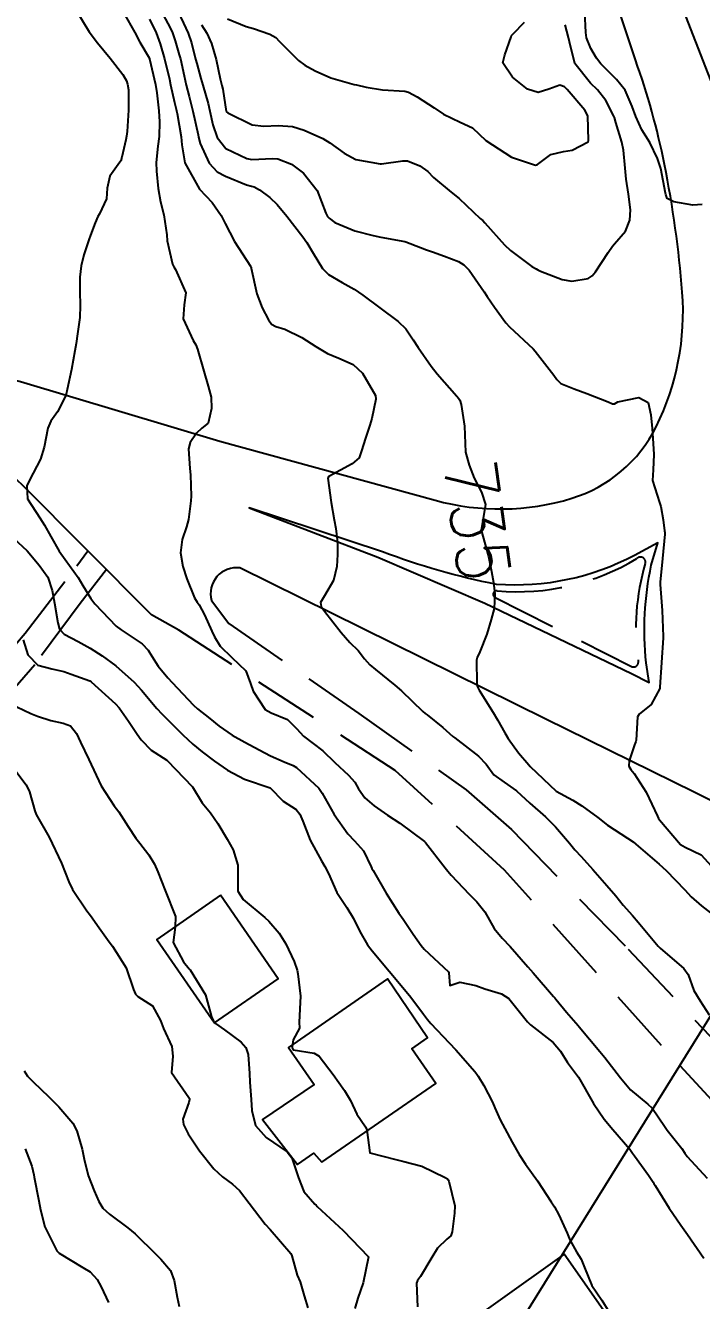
# Model space of a CAD drawing. Header units: metres. Extents: x 298520 to 308411, y 7433745 to 7450750.
# Drawn here: x 298982.3 to 299034.4, y 7449482.1 to 7449580.2 of the extents above; entities that cross this region are included whole.
import ezdxf
from ezdxf.enums import TextEntityAlignment as Align

# ---------------------------------------------------------------- set-up
doc = ezdxf.new("R2010")
doc.units = ezdxf.units.M
doc.header["$LTSCALE"] = 10
doc.linetypes.add('CONTINUO', pattern=[0])
doc.linetypes.add('DASHED', pattern=[0.75, 0.5, -0.25])
for name, color, linetype in [('Canteiro', 45, 'DASHED'), ('Cotas', 45, 'Continuous'), ('Curvas de Nivel 1m', 11, 'Continuous'), ('Curvas de Nivel 5m', 15, 'Continuous'), ('Edificações', 30, 'Continuous'), ('TEXTO', 45, 'Continuous'), ('Vias Primárias', 230, 'Continuous'), ('Vias Secundárias', 230, 'DASHED')]:
    doc.layers.add(name, color=color, linetype=linetype)
doc.styles.add('Style-STANDARD', font='STANDARD.shx')

msp = doc.modelspace()

# ---------------------------------------------------------------- linework, layer by layer
at = {"layer": 'Canteiro'}
msp.add_lwpolyline([(299029.396, 7449539.181, -0.158228), (299018.641, 7449536.696, 0.792768), (299018.435, 7449536.216), (299028.973, 7449530.879, 0.609125), (299029.509, 7449531.264, -0.108971), (299030.046, 7449538.808, 0.789729), (299029.396, 7449539.181, 1.559786)], format="xyb", dxfattribs=at)
at = {"layer": 'Curvas de Nivel 1m', "flags": 128}
for points, elevation in [([(298986.202, 7449581.413), (298987.236, 7449579.716), (298987.855, 7449578.88), (298988.852, 7449577.7), (298989.83, 7449576.427), (298990.088, 7449575.948), (298990.182, 7449575.685), (298990.255, 7449575.245), (298990.263, 7449573.683), (298990.145, 7449572.053), (298990.094, 7449571.685), (298990.037, 7449571.418), (298989.749, 7449570.082), (298989.656, 7449569.78), (298989.598, 7449569.691), (298988.827, 7449568.604), (298988.624, 7449567.701), (298988.553, 7449566.863), (298988.032, 7449565.707), (298987.905, 7449565.503), (298987.693, 7449565.027), (298987.33, 7449564.062), (298987.209, 7449563.715), (298986.817, 7449562.563), (298986.6, 7449561.721), (298986.517, 7449560.844), (298986.518, 7449559.727), (298986.54, 7449558.654), (298986.51, 7449557.726), (298986.336, 7449556.475), (298986.22, 7449555.73), (298986.135, 7449555.171), (298985.867, 7449553.735), (298985.537, 7449552.194), (298985.452, 7449551.823), (298985.43, 7449551.741), (298984.799, 7449550.469), (298984.274, 7449549.752), (298984.032, 7449549.228), (298983.768, 7449547.757), (298983.474, 7449546.828), (298982.912, 7449545.766), (298982.414, 7449544.805), (298982.488, 7449543.769), (298983.419, 7449542.32), (298983.793, 7449541.756), (298984.267, 7449540.889), (298984.928, 7449539.745), (298985.384, 7449539.114), (298986.371, 7449537.725), (298986.751, 7449537.113), (298987.347, 7449536.12), (298987.655, 7449535.707), (298989.317, 7449533.983), (298989.693, 7449533.686), (298991.302, 7449532.627), (298991.773, 7449532.138), (298992.052, 7449531.659), (298992.537, 7449530.903), (298993.277, 7449530.015), (298993.617, 7449529.637), (298995.247, 7449527.903), (298995.574, 7449527.615), (298996.513, 7449526.878), (298997.23, 7449526.274), (298998.239, 7449525.58), (298999.218, 7449525.045), (299000.307, 7449524.458), (299001.2, 7449523.996), (299002.248, 7449523.534), (299002.931, 7449523.264), (299003.189, 7449523.103), (299004.897, 7449521.503), (299005.169, 7449521.132), (299006.095, 7449519.491), (299007.131, 7449518.006), (299007.662, 7449517.472), (299008.353, 7449516.7), (299008.938, 7449515.452), (299008.991, 7449515.341), (299009.1, 7449515.175), (299010.105, 7449513.44), (299011.06, 7449511.887), (299011.397, 7449511.427), (299012.182, 7449510.278), (299012.783, 7449509.412), (299013.029, 7449509.123), (299014.885, 7449507.382), (299014.916, 7449507.295), (299014.992, 7449506.338), (299015.778, 7449506.59), (299016.993, 7449506.328), (299017.703, 7449506.062), (299018.987, 7449505.698), (299019.538, 7449505.324), (299020.965, 7449503.541), (299021.202, 7449503.308), (299022.943, 7449501.93), (299023.518, 7449501.281), (299024.05, 7449500.399), (299024.913, 7449499.26), (299026.063, 7449497.248), (299026.871, 7449496.051), (299027.539, 7449495.233), (299028.848, 7449493.721), (299029.064, 7449493.435), (299029.22, 7449493.214), (299030.301, 7449491.718), (299030.655, 7449491.192), (299030.716, 7449491.095), (299030.81, 7449490.937), (299031.888, 7449489.179), (299032.774, 7449487.889), (299033.299, 7449487.165), (299034.558, 7449485.339)], 738), ([(298993.937, 7449581.594), (298994.845, 7449579.625), (298995.11, 7449578.875), (298995.426, 7449577.616), (298995.509, 7449577.284), (298995.821, 7449576.119), (298995.975, 7449575.608), (298996.386, 7449574.199), (298996.517, 7449573.609), (298996.736, 7449572.559), (298997.081, 7449571.6), (298997.76, 7449570.751), (298999.358, 7449569.965), (298999.748, 7449569.905), (299001.33, 7449569.966), (299001.749, 7449569.94), (299002.797, 7449569.529), (299003.736, 7449568.84), (299004.775, 7449567.509), (299005.455, 7449565.753), (299005.581, 7449565.501), (299005.701, 7449565.369), (299006.137, 7449565.053), (299007.687, 7449564.41), (299009.104, 7449564.033), (299009.68, 7449563.913), (299011.532, 7449563.575), (299011.674, 7449563.533), (299011.748, 7449563.503), (299011.94, 7449563.426), (299013.209, 7449562.948), (299013.667, 7449562.785), (299014.596, 7449562.458), (299015.659, 7449562.038), (299016.069, 7449561.785), (299016.482, 7449561.368), (299017.628, 7449559.701), (299017.864, 7449559.348), (299018.432, 7449558.525), (299019.298, 7449557.333), (299019.6, 7449557.006), (299021.423, 7449555.312), (299021.58, 7449555.137), (299023.014, 7449553.288), (299023.238, 7449552.973), (299023.547, 7449552.667), (299024.579, 7449552.234), (299025.539, 7449551.896), (299027.19, 7449551.243), (299027.531, 7449551.099), (299027.666, 7449551.103), (299027.944, 7449551.234), (299029.537, 7449551.57), (299030.273, 7449551.203), (299030.484, 7449550.235), (299030.575, 7449549.199), (299030.646, 7449548.044), (299030.693, 7449547.198), (299030.657, 7449546.013), (299030.61, 7449545.199), (299031.129, 7449543.502), (299031.24, 7449543.192), (299031.423, 7449542.155), (299031.538, 7449541.312), (299031.547, 7449541.189), (299031.539, 7449541.061), (299031.383, 7449539.19), (299031.184, 7449537.373), (299031.189, 7449537.192), (299031.343, 7449535.19), (299031.423, 7449533.189), (299031.423, 7449533.078), (299031.293, 7449531.19), (299031.177, 7449529.278), (299031.16, 7449529.191), (299030.491, 7449527.961), (299029.582, 7449527.207), (299029.447, 7449527.002), (299029.341, 7449525.209), (299029.319, 7449525.112), (299029.218, 7449524.854), (299028.807, 7449523.608), (299028.781, 7449523.216), (299028.93, 7449522.953), (299029.187, 7449522.652), (299030.11, 7449521.201), (299030.976, 7449519.371), (299031.061, 7449519.191), (299031.151, 7449519.077), (299032.767, 7449517.174), (299033.121, 7449516.975), (299034.358, 7449516.394), (299035.107, 7449515.541)], 734), ([(298989.885, 7449581.165), (298990.736, 7449579.677), (298991.119, 7449578.935), (298991.843, 7449577.712), (298991.865, 7449577.66), (298991.871, 7449577.631), (298992.331, 7449575.655), (298992.439, 7449575.028), (298992.58, 7449573.652), (298992.645, 7449572.79), (298992.613, 7449571.652), (298992.506, 7449570.908), (298992.38, 7449569.654), (298992.399, 7449568.991), (298992.526, 7449567.652), (298992.723, 7449566.639), (298992.986, 7449565.647), (298993.218, 7449564.106), (298993.243, 7449563.644), (298993.655, 7449561.84), (298993.742, 7449561.639), (298993.865, 7449561.422), (298994.657, 7449559.63), (298994.542, 7449558.702), (298994.473, 7449557.631), (298995.235, 7449555.975), (298995.45, 7449555.621), (298995.578, 7449555.308), (298996.048, 7449553.613), (298996.39, 7449552.456), (298996.616, 7449551.604), (298996.644, 7449550.723), (298996.382, 7449549.607), (298995.912, 7449549.209), (298995.501, 7449548.834), (298995.011, 7449548.104), (298994.878, 7449547.626), (298994.988, 7449546.105), (298995.027, 7449545.624), (298995.079, 7449543.983), (298995.063, 7449543.624), (298994.866, 7449542.178), (298994.724, 7449541.627), (298994.387, 7449540.646), (298994.253, 7449539.631), (298994.437, 7449538.569), (298994.753, 7449537.626), (298995.348, 7449536.159), (298995.546, 7449535.818), (298995.696, 7449535.615), (298996.1, 7449534.84), (298996.664, 7449533.6), (298996.883, 7449533.17), (298997.301, 7449532.447), (298998.221, 7449531.581), (298999.283, 7449530.544), (298999.647, 7449529.566), (298999.851, 7449528.977), (299000.774, 7449527.555), (299001.241, 7449527.323), (299002.498, 7449526.794), (299003.228, 7449526.069), (299003.736, 7449525.515), (299005.206, 7449524.386), (299006.143, 7449523.49), (299007.183, 7449522.514), (299007.687, 7449521.982), (299007.967, 7449521.468), (299008.462, 7449520.757), (299009.16, 7449520.147), (299010.209, 7449519.439), (299011.144, 7449518.809), (299013.04, 7449517.401), (299013.088, 7449517.366), (299013.122, 7449517.33), (299014.635, 7449515.385), (299014.836, 7449515.12), (299015.097, 7449514.83), (299016.496, 7449513.366), (299017.067, 7449512.762), (299017.701, 7449511.992), (299018.054, 7449511.345), (299018.419, 7449510.711), (299019.039, 7449509.978), (299019.641, 7449509.324), (299021.01, 7449507.767), (299021.412, 7449507.306), (299022.985, 7449505.491), (299023.082, 7449505.387), (299023.16, 7449505.287), (299023.972, 7449504.274), (299024.866, 7449503.261), (299024.961, 7449503.154), (299026.557, 7449501.244), (299026.928, 7449500.784), (299028.129, 7449499.228), (299028.899, 7449498.293), (299030.249, 7449497.2), (299030.577, 7449496.892), (299030.875, 7449496.444), (299031.743, 7449495.181), (299032.849, 7449493.793), (299033.091, 7449493.411), (299033.27, 7449493.164), (299034.818, 7449491.492)], 737), ([(298991.878, 7449580.694), (298992.392, 7449579.655), (298992.7, 7449578.806), (298993.028, 7449577.648), (298993.399, 7449576.073), (298993.495, 7449575.643), (298993.803, 7449574.283), (298993.926, 7449573.77), (298993.956, 7449573.638), (298994, 7449573.428), (298994.314, 7449571.635), (298994.366, 7449571.032), (298994.592, 7449569.632), (298995.723, 7449567.62), (298996.685, 7449566.577), (298997.379, 7449565.595), (298997.694, 7449564.966), (298998.404, 7449563.583), (298999.654, 7449561.689), (298999.688, 7449561.605), (298999.694, 7449561.569), (298999.7, 7449561.521), (299000.13, 7449559.562), (299000.54, 7449558.484), (299001.025, 7449557.549), (299001.269, 7449557.214), (299001.598, 7449557.051), (299002.298, 7449556.831), (299003.59, 7449556.203), (299004.688, 7449555.509), (299005.575, 7449554.974), (299006.443, 7449554.614), (299007.563, 7449554.126), (299008.276, 7449553.463), (299009.261, 7449551.727), (299009.307, 7449551.452), (299008.995, 7449549.971), (299008.849, 7449549.457), (299008.498, 7449548.455), (299008.197, 7449547.463), (299008.003, 7449546.94), (299007.473, 7449546.464), (299005.67, 7449545.497), (299005.595, 7449545.363), (299005.867, 7449543.493), (299006.085, 7449542.156), (299006.218, 7449541.488), (299006.337, 7449540.421), (299006.339, 7449539.486), (299006.299, 7449538.567), (299006.035, 7449537.49), (299005.351, 7449536.31), (299005.038, 7449535.811), (299005.086, 7449535.503), (299005.337, 7449535.139), (299006.622, 7449533.487), (299007.305, 7449532.735), (299007.931, 7449532.103), (299008.419, 7449531.463), (299008.833, 7449531.002), (299009.285, 7449530.636), (299010.768, 7449529.435), (299011.266, 7449528.998), (299012.911, 7449527.405), (299013.092, 7449527.253), (299013.24, 7449527.148), (299014.448, 7449526.171), (299015.224, 7449525.495), (299015.369, 7449525.379), (299017.202, 7449523.979), (299017.784, 7449523.351), (299018.388, 7449522.545), (299019.179, 7449521.976), (299020.127, 7449521.32), (299021.163, 7449520.365), (299022.35, 7449519.298), (299023.142, 7449518.532), (299024.214, 7449517.274), (299024.616, 7449516.766), (299025.113, 7449516.243), (299026.014, 7449515.251), (299027.085, 7449514.024), (299027.767, 7449513.23), (299028.346, 7449512.501), (299029.058, 7449511.718), (299029.494, 7449511.206), (299031.035, 7449509.361), (299031.203, 7449509.188), (299033.01, 7449507.623), (299033.354, 7449507.165), (299033.773, 7449505.94), (299034.284, 7449505.15), (299034.967, 7449504.062)], 736), ([(298997.88, 7449580.716), (298999.316, 7449580.131), (298999.869, 7449579.988), (299001.127, 7449579.551), (299001.588, 7449579.272), (299001.858, 7449579.005), (299003.347, 7449577.525), (299003.837, 7449577.149), (299004.636, 7449576.706), (299005.823, 7449576.184), (299007.628, 7449575.66), (299007.815, 7449575.63), (299008.553, 7449575.463), (299009.811, 7449575.258), (299011.533, 7449575.147), (299011.81, 7449575.087), (299012.491, 7449574.729), (299013.798, 7449573.859), (299014.506, 7449573.393), (299015.787, 7449572.773), (299016.736, 7449572.319), (299017.773, 7449571.35), (299019.754, 7449570.068), (299021.602, 7449569.455), (299021.746, 7449569.513), (299022.777, 7449570.276), (299023.761, 7449570.499), (299024.412, 7449570.624), (299025.65, 7449571.261), (299025.684, 7449571.351), (299025.617, 7449573.262), (299025.379, 7449573.683), (299024.04, 7449575.278), (299023.816, 7449575.481), (299023.477, 7449575.626), (299022.622, 7449575.298), (299021.81, 7449575.052), (299020.982, 7449575.318), (299019.826, 7449576.223), (299019.072, 7449577.338), (299019.225, 7449577.961), (299019.709, 7449579.332), (299019.754, 7449579.441), (299019.866, 7449579.558), (299020.74, 7449580.462)], 732), ([(299034.437, 7449566.428), (299033.711, 7449566.374), (299032.256, 7449566.64), (299031.719, 7449566.898), (299031.623, 7449567.191), (299031.606, 7449567.309), (299031.233, 7449569.195), (299030.991, 7449569.961), (299030.393, 7449571.204), (299029.783, 7449572.189), (299029.306, 7449573.215), (299029.041, 7449573.977), (299028.506, 7449575.223), (299027.825, 7449576.039), (299026.629, 7449577.248), (299026.291, 7449577.697), (299025.855, 7449578.444), (299025.527, 7449579.263), (299025.457, 7449579.676), (299025.386, 7449581.265)], 734), ([(298995.873, 7449580.258), (298996.277, 7449579.606), (298996.637, 7449578.82), (298997.01, 7449577.598), (298997.317, 7449576.099), (298997.445, 7449575.594), (298997.515, 7449575.299), (298997.781, 7449573.59), (298997.793, 7449573.557), (298997.893, 7449573.488), (298999.783, 7449572.566), (299000.68, 7449572.455), (299001.783, 7449572.523), (299002.885, 7449572.426), (299003.779, 7449572.161), (299005.227, 7449571.505), (299005.768, 7449571.176), (299006.868, 7449570.372), (299007.749, 7449569.904), (299009.638, 7449569.557), (299009.745, 7449569.562), (299011.374, 7449569.8), (299011.748, 7449569.788), (299012.687, 7449569.411), (299013.29, 7449568.959), (299013.734, 7449568.518), (299015.095, 7449567.386), (299015.716, 7449566.89), (299017.338, 7449565.355), (299017.528, 7449565.189), (299017.69, 7449565.033), (299019.216, 7449563.335), (299019.668, 7449562.884), (299021.301, 7449561.669), (299021.655, 7449561.469), (299021.76, 7449561.414), (299021.975, 7449561.305), (299023.644, 7449560.654), (299024.388, 7449560.526), (299025.645, 7449560.728), (299025.961, 7449560.944), (299026.214, 7449561.254), (299027.179, 7449562.749), (299027.515, 7449563.232), (299027.675, 7449563.402), (299028.522, 7449564.384), (299028.868, 7449565.218), (299028.911, 7449566.012), (299028.745, 7449567.22), (299028.579, 7449568.377), (299028.504, 7449569.222), (299028.371, 7449570.617), (299028.245, 7449571.225), (299027.788, 7449572.752), (299027.676, 7449573.116), (299027.633, 7449573.232), (299027.003, 7449574.44), (299026.354, 7449575.252), (299025.82, 7449575.765), (299024.628, 7449577.272), (299024.198, 7449578.938), (299024.146, 7449579.277), (299023.878, 7449580.258)], 733), ([(298981.403, 7449540.745), (298982.455, 7449539.769), (298983.377, 7449538.682), (298984.031, 7449537.753), (298984.389, 7449536.713), (298984.556, 7449535.748), (298984.819, 7449534.246), (298984.93, 7449533.744), (298985.309, 7449533.377), (298986.37, 7449532.79), (298987.299, 7449532.28), (298988.229, 7449531.701), (298989.285, 7449530.929), (298990.693, 7449529.676), (298991.264, 7449529.059), (298992.445, 7449527.652), (298992.822, 7449527.229), (298993.235, 7449526.818), (298994.448, 7449525.628), (298995.216, 7449524.897), (298995.914, 7449524.313), (298996.875, 7449523.595), (298997.199, 7449523.361), (298997.866, 7449522.911), (298999.183, 7449522.21), (299001.173, 7449521.55), (299002.152, 7449520.525), (299003.156, 7449519.861), (299003.448, 7449519.517), (299003.678, 7449518.981), (299004.245, 7449517.509), (299005.107, 7449515.911), (299005.374, 7449515.497), (299005.658, 7449514.934), (299006.298, 7449513.488), (299007.066, 7449512.334), (299007.58, 7449511.472), (299008.057, 7449510.479), (299008.653, 7449509.456), (299009.026, 7449508.99), (299010.331, 7449507.437), (299010.995, 7449506.634), (299012, 7449505.42), (299012.97, 7449504.12), (299013.269, 7449503.708), (299013.527, 7449503.402), (299014.941, 7449501.911), (299015.451, 7449501.375), (299016.916, 7449499.712), (299017.069, 7449499.512), (299017.172, 7449499.356), (299017.617, 7449498.634), (299018.281, 7449497.339), (299018.457, 7449496.915), (299018.87, 7449495.995), (299019.232, 7449495.326), (299019.787, 7449494.261), (299020.326, 7449493.318), (299020.832, 7449492.569), (299021.759, 7449491.301), (299022.797, 7449489.68), (299022.949, 7449489.442), (299023.048, 7449489.286), (299023.386, 7449488.679), (299024.035, 7449487.271), (299024.237, 7449486.747), (299024.749, 7449485.831), (299025.12, 7449485.256), (299025.376, 7449484.614), (299025.938, 7449483.248), (299026.706, 7449482.102), (299027.248, 7449481.234)], 739), ([(298981.661, 7449527.776), (298982.74, 7449527.269), (298983.236, 7449527.063), (298984.262, 7449526.721), (298985.231, 7449526.521), (298985.801, 7449526.304), (298986.249, 7449525.725), (298986.563, 7449525.066), (298987.203, 7449523.71), (298988.158, 7449521.7), (298989.158, 7449520.165), (298989.511, 7449519.686), (298990.24, 7449518.575), (298990.813, 7449517.673), (298991.119, 7449517.28), (298991.828, 7449516.377), (298992.256, 7449515.653), (298992.518, 7449515.07), (298993.083, 7449513.64), (298993.861, 7449511.632), (298993.851, 7449510.826), (298993.7, 7449509.633), (298994.5, 7449508.136), (298994.933, 7449507.621), (298995.002, 7449507.532), (298996.176, 7449505.608), (298996.641, 7449503.928), (298996.788, 7449503.602), (298996.96, 7449503.399), (298997.635, 7449502.908), (298998.939, 7449501.963), (298999.291, 7449501.566), (298999.469, 7449501.023), (298999.564, 7449499.563), (298999.591, 7449498.878), (298999.698, 7449497.562), (298999.745, 7449496.696), (299000.03, 7449495.558), (299000.854, 7449494.619), (299002.476, 7449493.534), (299002.836, 7449493.076), (299003.336, 7449491.522), (299003.751, 7449490.464), (299004.603, 7449489.503), (299004.702, 7449489.412), (299004.791, 7449489.323), (299006.773, 7449487.48), (299008.743, 7449485.45), (299008.321, 7449483.456), (299007.901, 7449482.266), (299007.685, 7449481.465)], 741), ([(298981.196, 7449523.34), (298982.368, 7449521.772), (298982.636, 7449521.236), (298983.047, 7449519.762), (298983.149, 7449519.499), (298984.153, 7449517.75), (298985.103, 7449515.74), (298985.67, 7449514.312), (298985.937, 7449513.727), (298987.058, 7449512.061), (298987.325, 7449511.707), (298987.986, 7449510.758), (298988.766, 7449509.693), (298989.028, 7449509.347), (298990.077, 7449507.679), (298990.644, 7449506.016), (298990.787, 7449505.672), (298990.981, 7449505.488), (298992.095, 7449504.774), (298992.708, 7449503.644), (298992.954, 7449503.016), (298993.602, 7449501.633), (298993.678, 7449500.88), (298993.573, 7449499.633), (298994.894, 7449497.705), (298994.942, 7449497.62), (298994.952, 7449497.559), (298994.888, 7449497.324), (298994.446, 7449496.048), (298994.485, 7449495.624), (298994.856, 7449494.918), (298995.732, 7449493.611), (298996.822, 7449492.212), (298997.49, 7449491.59), (298998.271, 7449491.042), (298998.803, 7449490.545), (298999.542, 7449489.563), (299000.777, 7449487.97), (299001.15, 7449487.546), (299002.746, 7449485.713), (299002.826, 7449485.529), (299003.249, 7449484.043), (299003.474, 7449483.519), (299003.79, 7449482.431), (299004.055, 7449481.51)], 742), ([(298982.219, 7449499.77), (298982.487, 7449499.345), (298982.904, 7449498.915), (298984.115, 7449497.748), (298984.882, 7449496.983), (298985.967, 7449495.729), (298986.276, 7449495.145), (298986.676, 7449493.722), (298986.832, 7449492.959), (298987.138, 7449491.715), (298987.613, 7449490.52), (298987.965, 7449489.702), (298988.277, 7449489.187), (298988.783, 7449488.741), (298990.215, 7449487.676), (298990.766, 7449487.205), (298992.347, 7449485.654), (298992.739, 7449485.255), (298993.476, 7449484.385), (298993.769, 7449483.634), (298994.005, 7449482.329), (298994.167, 7449481.628)], 743), ([(298982.296, 7449493.768), (298982.823, 7449492.417), (298982.955, 7449491.759), (298982.985, 7449491.584), (298983.35, 7449489.754), (298983.48, 7449489.059), (298983.81, 7449487.75), (298984.745, 7449485.895), (298984.917, 7449485.738), (298986.732, 7449484.627), (298987.302, 7449484.285), (298987.854, 7449483.703), (298988.156, 7449483.137), (298988.705, 7449481.938)], 744)]:
    msp.add_lwpolyline(points, dxfattribs=dict(at, elevation=elevation))
at = {"layer": 'Curvas de Nivel 5m', "flags": 128}
for points, elevation in [([(298992.599, 7449581.653), (298993.473, 7449580.04), (298993.651, 7449579.642), (298993.857, 7449579.031), (298994.168, 7449577.957), (298994.249, 7449577.634), (298994.537, 7449576.336), (298994.706, 7449575.627), (298994.931, 7449574.75), (298995.207, 7449573.626), (298995.61, 7449571.786), (298995.642, 7449571.621), (298995.766, 7449571.136), (298996.465, 7449569.609), (298997.094, 7449568.957), (298997.733, 7449568.608), (298999.35, 7449567.951), (298999.726, 7449567.841), (298999.94, 7449567.782), (299000.337, 7449567.561), (299001.133, 7449566.965), (299001.712, 7449566.426), (299002.444, 7449565.533), (299003.679, 7449563.938), (299003.997, 7449563.517), (299004.481, 7449562.696), (299005.184, 7449561.505), (299005.646, 7449561.042), (299006.702, 7449560.419), (299007.63, 7449559.914), (299008.287, 7449559.463), (299009.613, 7449558.476), (299011.02, 7449557.436), (299011.597, 7449556.867), (299012.176, 7449556.008), (299012.553, 7449555.415), (299013.562, 7449553.978), (299014.031, 7449553.395), (299015.536, 7449551.673), (299015.675, 7449551.519), (299015.759, 7449551.377), (299015.861, 7449551.042), (299016.134, 7449549.371), (299016.17, 7449548.05), (299016.214, 7449547.373), (299016.473, 7449546.37), (299016.883, 7449545.366), (299017.447, 7449544.305), (299017.733, 7449543.355), (299017.413, 7449541.36), (299017.969, 7449539.351), (299018.201, 7449538.177), (299018.351, 7449537.345), (299018.47, 7449536.459), (299018.398, 7449535.344), (299018.192, 7449534.485), (299017.84, 7449533.352), (299017.299, 7449532.006), (299017.094, 7449531.563), (299017.054, 7449531.362), (299017.072, 7449529.565), (299017.109, 7449529.362), (299017.268, 7449529.059), (299018.326, 7449527.344), (299018.67, 7449526.771), (299019.227, 7449525.778), (299019.494, 7449525.327), (299020.294, 7449524.231), (299021.075, 7449523.311), (299021.192, 7449523.188), (299023.173, 7449521.29), (299024.473, 7449520.578), (299025.162, 7449520.164), (299026.396, 7449519.248), (299027.144, 7449518.669), (299028.679, 7449517.668), (299029.125, 7449517.372), (299029.325, 7449517.208), (299031.108, 7449515.655), (299031.647, 7449515.185), (299033.081, 7449513.699), (299033.588, 7449513.162), (299034.374, 7449512.458), (299035.061, 7449511.929)], 735), ([(298982.151, 7449532.93), (298982.498, 7449531.768), (298983.285, 7449530.976), (298984.34, 7449530.691), (298985.28, 7449530.49), (298985.841, 7449530.294), (298987.274, 7449529.771), (298987.381, 7449529.709), (298989.248, 7449528.007), (298989.526, 7449527.687), (298990.249, 7449526.664), (298990.914, 7449525.673), (298991.219, 7449525.244), (298991.999, 7449524.446), (298993.203, 7449523.667), (298993.235, 7449523.64), (298995.173, 7449521.62), (298995.939, 7449520.387), (298996.579, 7449519.606), (298997.141, 7449518.796), (298997.848, 7449517.589), (298998.306, 7449516.774), (298998.666, 7449515.577), (298998.664, 7449515.142), (298998.685, 7449513.576), (298999.074, 7449512.944), (299000.751, 7449511.553), (299001.05, 7449511.276), (299001.852, 7449510.349), (299002.381, 7449509.53), (299003.013, 7449508.184), (299003.24, 7449507.518), (299003.296, 7449507.221), (299003.486, 7449505.515), (299003.476, 7449505.016), (299003.4, 7449503.516), (299003.425, 7449503.046), (299002.942, 7449502.151), (299002.846, 7449501.61), (299002.864, 7449501.521), (299002.881, 7449501.469), (299002.931, 7449501.365), (299004.544, 7449501.12), (299004.927, 7449500.892), (299006.023, 7449499.489), (299006.894, 7449498.25), (299007.338, 7449497.473), (299007.845, 7449496.437), (299008.502, 7449495.455), (299008.614, 7449495.207), (299008.843, 7449493.45), (299010.835, 7449492.931), (299011.463, 7449492.794), (299012.828, 7449492.413), (299014.637, 7449491.561), (299014.814, 7449491.453), (299014.874, 7449491.379), (299014.92, 7449491.271), (299015.378, 7449489.374), (299015.356, 7449488.805), (299015.181, 7449487.376), (299015.081, 7449487.064), (299014.764, 7449486.794), (299014.035, 7449486.109), (299013.612, 7449485.397), (299012.728, 7449483.929), (299012.509, 7449483.628), (299012.442, 7449483.413), (299012.503, 7449481.605)], 740)]:
    msp.add_lwpolyline(points, dxfattribs=dict(at, elevation=elevation))
at = {"layer": 'Edificações'}
for points in [[(298997.344, 7449513.266), (298992.431, 7449509.863), (298996.875, 7449503.446), (299001.788, 7449506.849)], [(299005.15, 7449492.723), (299013.913, 7449498.784), (299012.066, 7449501.445), (299013.272, 7449502.304), (299010.206, 7449506.849), (299002.564, 7449501.563), (299004.563, 7449498.715), (299000.582, 7449496.022), (299003.277, 7449492.555), (299004.514, 7449493.419)], [(299023.792, 7449485.652), (299008.303, 7449474.59), (299015.514, 7449464.337), (299031.122, 7449475.209)]]:
    msp.add_lwpolyline(points, close=True, dxfattribs=at)
at = {"layer": 'TEXTO', "linetype": 'CONTINUO'}
msp.add_polyline3d([(298992.519, 7449435.502, 0), (299104.667, 7449616.002, 0)], dxfattribs=at)
at = {"layer": 'Vias Primárias'}
for points in [[(299052.55, 7449553.996), (299042.73, 7449569.677), (299031.573, 7449590.412), (299021.113, 7449613.166), (299029.533, 7449590.239), (299038.293, 7449567.685, -0.098521), (299037.865, 7449550.097), (299036.729, 7449547.337), (299038.862, 7449548.934, -0.172311), (299048.285, 7449551.457, -0.121645), (299055.974, 7449548.834)], [(299029.211, 7449539.42, -0.140961), (299018.593, 7449537.196, -0.043172), (299009.809, 7449539.706), (298999.547, 7449543.081), (299009.447, 7449539.299), (299017.688, 7449535.749), (299028.987, 7449530.325), (299030.338, 7449529.639), (299030.11, 7449531.163, -0.079356), (299030.509, 7449538.663), (299031.022, 7449540.399)]]:
    msp.add_lwpolyline(points, format="xyb", close=True, dxfattribs=at)
at = {"layer": 'Vias Primárias', "elevation": 751.201}
msp.add_lwpolyline([(299029.284, 7449577.568), (299025.537, 7449588.795)], dxfattribs=at)
at = {"layer": 'Vias Primárias'}
for points, elevation in [([(298898.018, 7449556.739), (298904.719, 7449558.434, -0.038279), (298915.456, 7449560.291, -0.007576), (298925.521, 7449561.094, -0.017661), (298937.368, 7449561.438, -0.046695), (298950.697, 7449560.107, -0.001537), (298963.53, 7449557.56), (298981.942, 7449552.819), (298997.28, 7449548.227), (299013.872, 7449543.671, 0.142136), (299024.382, 7449543.823, 0.205791), (299030.88, 7449549.326, 0.135919), (299032.892, 7449559.681, 0.030004), (299031.525, 7449569.511, 0.036581), (299029.284, 7449577.568, -1.764884)], 751.201), ([(299419.176, 7449320.433), (299383.258, 7449338.338), (299345.964, 7449356.83), (299313.136, 7449373.378), (299282.679, 7449388.515), (299249.697, 7449405.044), (299215.331, 7449421.983), (299180.074, 7449439.574), (299149.363, 7449456.189), (299125.502, 7449469.786), (299100.254, 7449484.364), (299084.171, 7449494.494), (299072.029, 7449501.713), (299061.547, 7449507.228), (299051.566, 7449512.296), (299033.813, 7449521.195), (299022.399, 7449526.827), (298998.827, 7449538.465, 0.532942), (298996.643, 7449535.963, 0.615501)], 710.86)]:
    msp.add_lwpolyline(points, format="xyb", dxfattribs=dict(at, elevation=elevation))
msp.add_lwpolyline([(298994.124, 7449533.663), (298992.032, 7449534.858), (298982.046, 7449544.871, 0.156117), (298976.702, 7449547.633), (298968.173, 7449549.915), (298957.994, 7449552.387), (298945.652, 7449554.594), (298943.111, 7449554.892), (298932.567, 7449555.265), (298921.906, 7449554.854), (298915.702, 7449554.108), (298909.536, 7449553.137), (298901.565, 7449551.558)], format="xyb", dxfattribs=at)
at = {"layer": 'Vias Secundárias'}
msp.add_lwpolyline([(298988.56, 7449538.339), (298986.531, 7449535.728), (298983.033, 7449531.006), (298980.318, 7449527.905, -0.07327), (298978.52, 7449526.373, -0.052491), (298974.851, 7449524.581, -0.076207), (298971.996, 7449524.412, -0.208088), (298969.448, 7449526.191), (298959.356, 7449538), (298961.499, 7449539.121), (298966.464, 7449533.313), (298970.281, 7449527.894, 0.342543), (298976.905, 7449528.235), (298979.644, 7449530.334), (298982.297, 7449533.454), (298986.274, 7449538.625), (298987.113, 7449539.79)], format="xyb", dxfattribs=at)
at = {"layer": 'Vias Secundárias', "elevation": 710.86}
msp.add_lwpolyline([(298996.643, 7449535.963), (298997.973, 7449534.175), (299008.002, 7449527.259), (299016.248, 7449521.391), (299019.743, 7449518.325), (299028.734, 7449509.135), (299035.594, 7449501.827)], dxfattribs=at)
at = {"layer": 'Vias Secundárias'}
msp.add_lwpolyline([(299080.58, 7449397.689), (299083.046, 7449402.05), (299084.422, 7449404.22), (299086.363, 7449405.734), (299091.196, 7449409.618), (299098.782, 7449416.008), (299105.725, 7449421.955), (299107.781, 7449424.959), (299108.126, 7449427.425), (299106.695, 7449429.511), (299095.359, 7449439.701), (299081.987, 7449451.892), (299070.512, 7449462.582), (299062.277, 7449469.906), (299053.092, 7449479.416), (299045.67, 7449485.829), (299041.227, 7449490.984), (299031.289, 7449501.71), (299019.194, 7449515.212), (299010.79, 7449522.87), (298994.124, 7449533.663)], dxfattribs=at)

# ---------------------------------------------------------------- texts
at = {"layer": 'Cotas', "style": 'Style-STANDARD'}
msp.add_text('735', height=4, rotation=277.72164, dxfattribs=at).set_placement((299017.102, 7449542.121, 735), align=Align.MIDDLE_CENTER)

doc.saveas('drawing.dxf')
